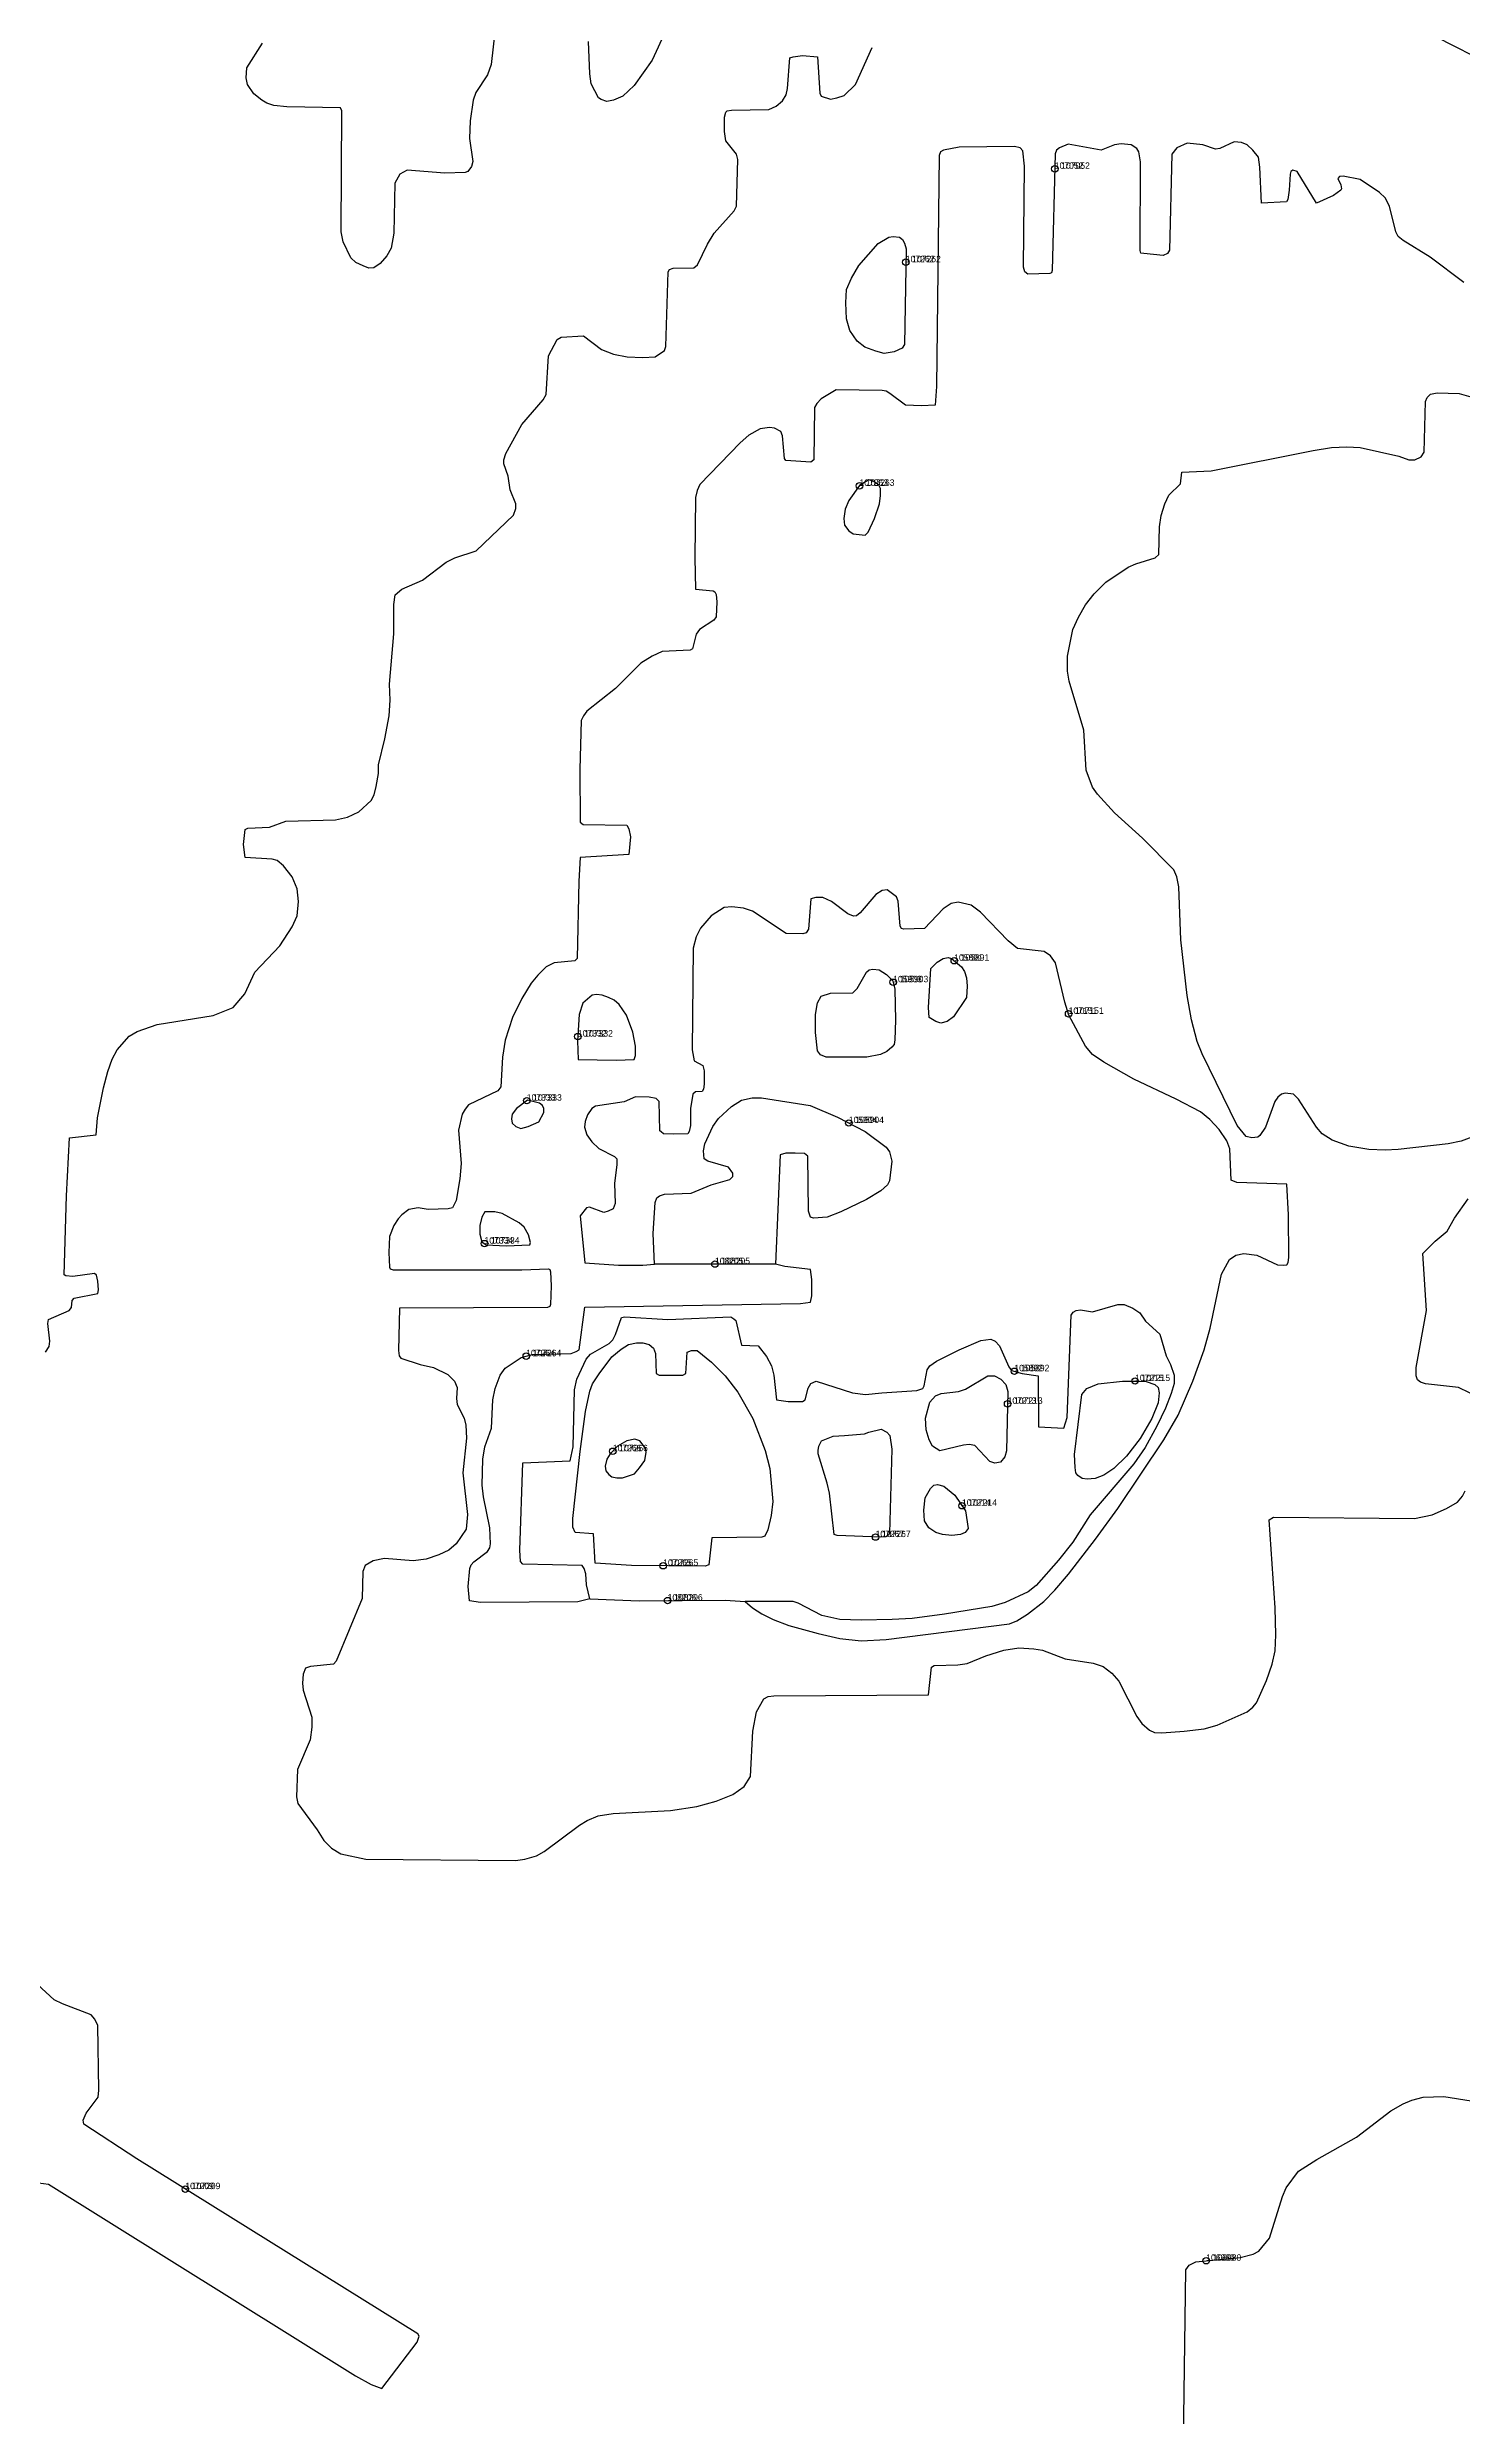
# Model space of a CAD drawing. Extents: x 480524 to 485987, y 4969078 to 4973944.
# Drawn here: x 482774 to 483979, y 4970724 to 4972740 of the extents above; entities that cross this region are included whole.
import ezdxf

# ---------------------------------------------------------------- set-up
doc = ezdxf.new("R2010")
doc.units = 0
doc.layers.get('0').update_dxf_attribs({"linetype": 'CONTINUOUS'})
for name, color, linetype in [('Contours_shp', 1, 'Continuous'), ('Contours_shp_Data', 1, 'CONTINUOUS'), ('Contours_shp_Text', 1, 'CONTINUOUS')]:
    doc.layers.add(name, color=color, linetype=linetype)

# ---------------------------------------------------------------- blocks, each defined once
blk = doc.blocks.new('Contours_shp_Tag')
blk.add_circle((0, 0), 1)
blk.add_attdef('Hypsoln3_', (2, 0), '', height=2)

msp = doc.modelspace()

# ---------------------------------------------------------------- linework, layer by layer
at = {"layer": 'Contours_shp'}
for points in [[(482772.34375, 4971630), (482775.40625, 4971635), (482776.03125, 4971639.5), (482774.21875, 4971654.5), (482774.84375, 4971658), (482792.53125, 4971665.5), (482794.375, 4971668), (482795, 4971674), (482796.8125, 4971676), (482816.96875, 4971680), (482817.5625, 4971683), (482816.96875, 4971690.5), (482815.78125, 4971695.5), (482813.9375, 4971697), (482795.65625, 4971694.5), (482789.5625, 4971695), (482788.34375, 4971696), (482790.3125, 4971763), (482792.875, 4971812.5), (482815.4375, 4971815), (482816.6875, 4971829.5), (482821.625, 4971855), (482825.3125, 4971869), (482829, 4971879.5), (482833.28125, 4971887.5), (482843.6875, 4971899), (482850.375, 4971903), (482867.46875, 4971909), (482915.03125, 4971916.5), (482932.125, 4971923.5), (482941.90625, 4971935), (482950.46875, 4971953.5), (482971.875, 4971976), (482982.28125, 4971992), (482986.5625, 4972001.5), (482987.8125, 4972013.5), (482986.59375, 4972024.5), (482982.375, 4972034.5), (482975.0625, 4972044), (482969.59375, 4972048.5), (482965.34375, 4972049.5), (482942.15625, 4972051), (482940.96875, 4972062), (482942.21875, 4972075), (482944.65625, 4972076), (482962.96875, 4972077), (482977, 4972082), (483019.0625, 4972083), (483029.4375, 4972085.5), (483039.1875, 4972090), (483049.5625, 4972099.5), (483052.03125, 4972104.5), (483053.875, 4972111.5), (483055.71875, 4972122.5), (483055.75, 4972130), (483061.28125, 4972152), (483064.96875, 4972171.5), (483065.625, 4972185), (483065.03125, 4972198.5), (483068.8125, 4972241.5), (483068.84375, 4972266.5), (483070.09375, 4972274.5), (483075.59375, 4972279.5), (483093.28125, 4972287), (483113.4375, 4972302.5), (483120.78125, 4972306), (483139.0625, 4972312), (483170.84375, 4972342.5), (483172.6875, 4972348), (483172.6875, 4972352), (483167.84375, 4972364), (483166.03125, 4972375.5), (483162.40625, 4972386), (483162.40625, 4972389.5), (483164.25, 4972395), (483177.71875, 4972419.5), (483196.0625, 4972440.5), (483198.5, 4972445), (483200.40625, 4972478), (483207.75, 4972492), (483211.40625, 4972494), (483230.3125, 4972495), (483245.53125, 4972483.5), (483255.875, 4972479.5), (483267.46875, 4972477), (483280.875, 4972476.5), (483291.25, 4972477), (483299.1875, 4972482.5), (483300.40625, 4972486), (483302.375, 4972549.5), (483303.59375, 4972551.5), (483306.65625, 4972552.5), (483324.34375, 4972553), (483327.375, 4972555.5), (483335.96875, 4972573), (483341.46875, 4972582.5), (483358.59375, 4972601.5), (483360.40625, 4972605.5), (483361.71875, 4972645), (483360.53125, 4972649.5), (483351.40625, 4972661), (483350.21875, 4972669), (483350.21875, 4972681), (483351.46875, 4972685.5), (483352.6875, 4972686.5), (483356.34375, 4972687), (483388.03125, 4972687.5), (483394.15625, 4972690.5), (483399.625, 4972695), (483402.6875, 4972700), (483403.9375, 4972705.5), (483405.8125, 4972731.5), (483408.875, 4972732.5), (483416.8125, 4972733.5), (483429.59375, 4972732.5), (483431.34375, 4972701.5), (483432.5625, 4972699), (483440.5, 4972696.5), (483445.96875, 4972697.5), (483452.0625, 4972699.5), (483461.84375, 4972709), (483475.9375, 4972740.5)], [(483155.34375, 4972758.5), (483151.59375, 4972726), (483148.53125, 4972717), (483138.75, 4972702), (483136.3125, 4972695.5), (483133.8125, 4972678), (483133.15625, 4972663), (483136.1875, 4972643.5), (483134.9375, 4972639), (483131.875, 4972635), (483129.4375, 4972634), (483112.375, 4972633.5), (483080.0625, 4972636), (483073.96875, 4972632.5), (483069.6875, 4972625), (483068.96875, 4972582.5), (483066.5, 4972569.5), (483062.84375, 4972563), (483057.34375, 4972556.5), (483051.84375, 4972553), (483047.5625, 4972552.5), (483042.6875, 4972554.5), (483036.59375, 4972557.5), (483032.34375, 4972561.5), (483025.6875, 4972575), (483023.875, 4972583.5), (483024.71875, 4972686.5), (483023.5, 4972689), (482977.78125, 4972690), (482966.8125, 4972691), (482960.71875, 4972693), (482956.46875, 4972695.5), (482949.78125, 4972701), (482944.3125, 4972709), (482943.09375, 4972714.5), (482943.71875, 4972723), (482957.1875, 4972744)], [(483300.40625, 4972755), (483288.78125, 4972729.5), (483273.5, 4972708), (483263.71875, 4972699), (483255.78125, 4972695.5), (483250.28125, 4972694.5), (483245.40625, 4972696), (483242.96875, 4972697.5), (483236.90625, 4972709.5), (483235.71875, 4972718), (483234.5625, 4972745.5)], [(484003.8125, 4972725), (483955.71875, 4972749.5)], [(483979.625, 4972540.5), (483951.03125, 4972562), (483927.90625, 4972576), (483923.625, 4972579.5), (483921.8125, 4972583.5), (483916.375, 4972605.5), (483912.75, 4972612.5), (483907.875, 4972617), (483891.4375, 4972628), (483876.8125, 4972631), (483873.78125, 4972630.5), (483872.53125, 4972629), (483874.96875, 4972623.5), (483875.5625, 4972620), (483874.96875, 4972619), (483868.84375, 4972614.5), (483854.21875, 4972608), (483837.8125, 4972635), (483834.15625, 4972636), (483832.3125, 4972635), (483831.71875, 4972632.5), (483831.0625, 4972619), (483829.8125, 4972611), (483828.59375, 4972609), (483807.28125, 4972608), (483806.125, 4972638.5), (483804.90625, 4972647), (483800.0625, 4972653), (483795.1875, 4972657.5), (483790.3125, 4972659.5), (483784.21875, 4972660), (483772.03125, 4972654.5), (483768.34375, 4972654), (483757.375, 4972657.5), (483744, 4972659), (483735.4375, 4972655), (483731.15625, 4972649.5), (483729.15625, 4972568), (483727.3125, 4972565), (483723.65625, 4972563.5), (483707.1875, 4972565), (483704.75, 4972565.5), (483704.15625, 4972567.5), (483704.3125, 4972643), (483703.125, 4972651.5), (483701.3125, 4972654.5), (483696.4375, 4972657.5), (483687.90625, 4972658.5), (483682.40625, 4972657.5), (483670.8125, 4972653), (483642.78125, 4972658), (483635.46875, 4972655), (483633.03125, 4972653), (483631.8125, 4972650), (483629.125, 4972550.5), (483628.53125, 4972548.5), (483627.3125, 4972548), (483608.40625, 4972547.5), (483605.96875, 4972549.5), (483604.75, 4972553.5), (483605.5625, 4972639.5), (483604.375, 4972652.5), (483601.9375, 4972655), (483597.0625, 4972656), (483550.125, 4972655.5), (483536.71875, 4972653), (483534.28125, 4972651.5), (483533.03125, 4972648.5), (483530.75, 4972452), (483529.5, 4972436), (483517.90625, 4972435.5), (483504.5, 4972436), (483491.125, 4972446), (483488.0625, 4972448), (483484.40625, 4972448.5), (483445.40625, 4972449), (483432.59375, 4972441.5), (483428.90625, 4972437.5), (483427.0625, 4972434), (483426.375, 4972389.5), (483423.9375, 4972387.5), (483402.59375, 4972389), (483401.375, 4972390.5), (483399.59375, 4972410), (483398.375, 4972413.5), (483392.90625, 4972416.5), (483388.625, 4972417), (483380.71875, 4972416), (483370.9375, 4972410.5), (483363.625, 4972404), (483329.40625, 4972368.5), (483326.9375, 4972363.5), (483325.71875, 4972357.5), (483324.96875, 4972306), (483325.53125, 4972279.5), (483340.78125, 4972278), (483342, 4972277), (483343.1875, 4972275), (483343.78125, 4972268.5), (483343.15625, 4972256), (483341.3125, 4972253), (483329.09375, 4972245), (483326.0625, 4972241), (483322.96875, 4972228.5), (483321.15625, 4972227.5), (483297.375, 4972226.5), (483288.8125, 4972222.5), (483279.0625, 4972216.5), (483257.65625, 4972195), (483233.25, 4972175.5), (483230.1875, 4972171.5), (483228.34375, 4972167.5), (483227.03125, 4972126), (483227.53125, 4972081), (483229.96875, 4972079), (483267.15625, 4972078.5), (483268.96875, 4972075.5), (483270.1875, 4972068.5), (483268.9375, 4972053.5), (483227.46875, 4972051), (483226.1875, 4972031), (483224.8125, 4971965), (483223, 4971963), (483205.3125, 4971961.5), (483198.59375, 4971958), (483191.28125, 4971951), (483185.78125, 4971944), (483177.8125, 4971931), (483169.84375, 4971915), (483163.71875, 4971895.5), (483161.25, 4971881), (483159.96875, 4971856), (483157.5, 4971852.5), (483132.5, 4971840.5), (483129.4375, 4971837), (483127, 4971832.5), (483123.90625, 4971819), (483126.28125, 4971790.5), (483125.03125, 4971777.5), (483121.9375, 4971759), (483118.875, 4971753), (483115.21875, 4971752), (483098.15625, 4971751.5), (483089.625, 4971753), (483081.6875, 4971751.5), (483075.59375, 4971747), (483072.53125, 4971743.5), (483068.84375, 4971738), (483065.1875, 4971728.5), (483064.53125, 4971715), (483065.125, 4971702.5), (483065.71875, 4971701), (483068.15625, 4971700), (483177.875, 4971700), (483200.4375, 4971701), (483201.65625, 4971700.5), (483202.28125, 4971698.5), (483202.84375, 4971686.5), (483202.21875, 4971670.5), (483201.59375, 4971669), (483199.75, 4971668), (483073.5625, 4971667.5), (483072.875, 4971631.5), (483073.46875, 4971627), (483074.6875, 4971625), (483091.125, 4971619.5), (483102.71875, 4971617), (483114.90625, 4971611), (483120.375, 4971605.5), (483122.78125, 4971600), (483122.15625, 4971590.5), (483122.75, 4971585.5), (483128.8125, 4971574), (483130.03125, 4971568), (483130.625, 4971557), (483127.5, 4971527.5), (483131.6875, 4971492), (483130.4375, 4971479.5), (483121.875, 4971467), (483115.78125, 4971461.5), (483107.21875, 4971457.5), (483096.25, 4971454), (483085.28125, 4971452.5), (483060.875, 4971454.5), (483051.125, 4971452.5), (483044.40625, 4971448.5), (483042.5625, 4971443.5), (483041.90625, 4971420.5), (483019.84375, 4971367), (483017.40625, 4971364.5), (482997.875, 4971362.5), (482993.625, 4971361), (482991.78125, 4971356), (482991.15625, 4971348.5), (482991.75, 4971342.5), (482999, 4971319.5), (482999, 4971311), (482997.75, 4971300), (482986.71875, 4971275), (482986.0625, 4971251.5), (482987.25, 4971246), (483003.65625, 4971223.5), (483009.125, 4971214.5), (483015.8125, 4971208), (483023.71875, 4971203), (483045.0625, 4971198.5), (483172.46875, 4971197.5), (483180.375, 4971198.5), (483190.15625, 4971201.5), (483196.84375, 4971205), (483226.78125, 4971227.5), (483233.5, 4971231.5), (483242.65625, 4971235.5), (483255.46875, 4971237.5), (483304.21875, 4971240), (483326.8125, 4971243.5), (483343.28125, 4971248), (483357.3125, 4971253.5)], [(483457.09375, 4972499.5), (483454.0625, 4972509.5), (483453.5, 4972523), (483454.125, 4972534.5), (483458.4375, 4972544), (483464.5625, 4972555), (483481.0625, 4972573.5), (483490.21875, 4972579), (483493.875, 4972579.5), (483499.34375, 4972579), (483501.78125, 4972577), (483503.59375, 4972574), (483504.8125, 4972569), (483503.40625, 4972487.5), (483501.5625, 4972484.5), (483494.84375, 4972481.5), (483486.3125, 4972480), (483479, 4972482), (483469.875, 4972485.5), (483463.1875, 4972490.5), (483457.09375, 4972499.5)], [(483674.84375, 4972285.5), (483693.78125, 4972298), (483700.5, 4972301), (483716.96875, 4972306), (483720, 4972309), (483720.6875, 4972332.5), (483721.90625, 4972342), (483725, 4972352), (483728.65625, 4972359.5), (483738.4375, 4972369), (483739.6875, 4972379), (483764.6875, 4972380), (483851.28125, 4972397.5), (483867.125, 4972400), (483879.9375, 4972400.5), (483891.53125, 4972400), (483924.40625, 4972392.5), (483932.9375, 4972389.5), (483937.8125, 4972389.5), (483943.3125, 4972392), (483945.78125, 4972396), (483947.09375, 4972439), (483948.3125, 4972442.5), (483951.375, 4972445.5), (483956.84375, 4972446.5), (483975.75, 4972446), (483985.5, 4972443)], [(483472.5625, 4972328), (483478.0625, 4972339.5), (483482.375, 4972352), (483483, 4972359), (483483, 4972365), (483481.78125, 4972368), (483477.53125, 4972371), (483473.28125, 4972372.5), (483465.3125, 4972367.5), (483456.15625, 4972355), (483453.09375, 4972347.5), (483451.84375, 4972339.5), (483452.46875, 4972334), (483456.09375, 4972329), (483459.75, 4972326.5), (483470.09375, 4972325.5), (483472.5625, 4972328)], [(483991.96875, 4971815), (483977.3125, 4971809.5), (483966.34375, 4971807.5), (483923.65625, 4971802.5), (483912.6875, 4971802), (483898.6875, 4971802.5), (483881.625, 4971805.5), (483867.59375, 4971810.5), (483859.0625, 4971816), (483854.21875, 4971821.5), (483839.03125, 4971845.5), (483834.78125, 4971849.5), (483827.46875, 4971850.5), (483824.40625, 4971849.5), (483821.34375, 4971847), (483818.90625, 4971843.5), (483810.9375, 4971821.5), (483806.03125, 4971814.5), (483804.21875, 4971813), (483799.3125, 4971812.5), (483794.46875, 4971813.5), (483786.5625, 4971823), (483756.8125, 4971884), (483752.5625, 4971894.5), (483747.75, 4971913), (483744.125, 4971933.5), (483738.75, 4971981), (483737.03125, 4972026), (483735.21875, 4972034.5), (483732.8125, 4972040.5), (483706.03125, 4972067.5), (483682.3125, 4972089), (483667.71875, 4972105), (483663.46875, 4972111), (483658.03125, 4972125.5), (483656.28125, 4972159.5), (483643.5625, 4972201), (483642.34375, 4972209.5), (483642.375, 4972222.5), (483646.71875, 4972245), (483651.59375, 4972255.5), (483657.71875, 4972266), (483665.0625, 4972275.5), (483674.84375, 4972285.5)], [(483368.03125, 4971418), (483374.125, 4971412.5), (483382.03125, 4971407.5), (483391.78125, 4971402.5), (483405.1875, 4971397.5), (483430.15625, 4971390.5), (483448.4375, 4971386.5), (483466.71875, 4971384.5), (483488.0625, 4971385.5), (483592.9375, 4971399), (483599.0625, 4971401.5), (483608.1875, 4971407), (483622.25, 4971418), (483631.40625, 4971427.5), (483643.03125, 4971441), (483666.25, 4971471), (483685.21875, 4971497), (483724.375, 4971555.5), (483736.59375, 4971576.5), (483748.875, 4971605.5), (483758.6875, 4971632), (483763.59375, 4971650.5), (483773.46875, 4971696.5), (483780.1875, 4971709), (483785.6875, 4971712.5), (483792.40625, 4971714), (483803.375, 4971712.5), (483821.03125, 4971704.5), (483825.90625, 4971704), (483828.96875, 4971704.5), (483830.1875, 4971706.5), (483830.8125, 4971710.5), (483830.28125, 4971747), (483829.09375, 4971773), (483786.4375, 4971774.5), (483781.5625, 4971776.5), (483780.40625, 4971803), (483778, 4971810), (483771.3125, 4971819.5), (483763.40625, 4971828), (483755.5, 4971834.5), (483734.78125, 4971845.5), (483698.875, 4971862.5), (483673.3125, 4971877), (483663.5625, 4971883.5), (483657.46875, 4971890.5), (483643.53125, 4971917), (483639.875, 4971928), (483632.03125, 4971961.5), (483627.78125, 4971967.5), (483622.3125, 4971971), (483599.75, 4971973.5), (483591.84375, 4971980), (483568.125, 4972004.5), (483560.21875, 4972010.5), (483549.25, 4972013), (483543.15625, 4972012), (483536.4375, 4972007.5), (483520.5625, 4971990.5), (483502.875, 4971990), (483501.03125, 4971990.5), (483499.8125, 4971992.5), (483498.0625, 4972014), (483496.84375, 4972017.5), (483488.90625, 4972023.5), (483484.65625, 4972023), (483479.15625, 4972019.5), (483465.71875, 4972004), (483462.65625, 4972001.5), (483460.21875, 4972001), (483455.34375, 4972003), (483441.34375, 4972013.5), (483434.0625, 4972017), (483427.9375, 4972017), (483423.6875, 4972016), (483421.78125, 4971990), (483419.96875, 4971987), (483416.90625, 4971986), (483402.875, 4971986.5), (483374.28125, 4972005.5), (483366.34375, 4972008), (483356.59375, 4972009), (483349.90625, 4972008.5), (483338.90625, 4972001.5), (483329.75, 4971991), (483326.0625, 4971983.5), (483323.59375, 4971974), (483322.8125, 4971887.5), (483324.59375, 4971878), (483331.90625, 4971874), (483333.125, 4971869.5), (483333.09375, 4971858), (483332.46875, 4971854), (483331.25, 4971852), (483325.75, 4971851.5), (483323.3125, 4971849.5), (483321.46875, 4971837.5), (483321.4375, 4971823), (483320.1875, 4971818), (483318.96875, 4971816), (483306.78125, 4971815.5), (483298.25, 4971816), (483296.40625, 4971817.5), (483295.21875, 4971818.5), (483294.65625, 4971843.5), (483292.21875, 4971846), (483286.125, 4971847), (483274.5625, 4971847.5), (483264.78125, 4971843), (483240.375, 4971839.5), (483237.34375, 4971837.5), (483233.65625, 4971832), (483231.8125, 4971826.5), (483231.21875, 4971821.5), (483233.03125, 4971815), (483237.28125, 4971809), (483243.34375, 4971803.5), (483256.75, 4971796.5), (483258.5625, 4971794.5), (483258.5625, 4971789.5), (483256.6875, 4971774), (483257.28125, 4971756.5), (483255.4375, 4971752), (483251.15625, 4971750), (483247.5, 4971749), (483235.3125, 4971753.5), (483232.875, 4971753), (483227.375, 4971746), (483231.5625, 4971706), (483260.1875, 4971704), (483280.90625, 4971704), (483290.6875, 4971705)], [(483429.46875, 4971886.5), (483427.6875, 4971902), (483427.71875, 4971917.5), (483429.5625, 4971927.5), (483432.625, 4971933), (483440.5625, 4971935.5), (483459.46875, 4971936), (483463.125, 4971939.5), (483471.0625, 4971953.5), (483473.53125, 4971955.5), (483476.5625, 4971956), (483482.0625, 4971955.5), (483488.15625, 4971951.5), (483493.625, 4971946), (483495.4375, 4971939), (483495.96875, 4971912.5), (483495.34375, 4971896), (483494.71875, 4971892), (483492.875, 4971889.5), (483488.59375, 4971886), (483483.09375, 4971883.5), (483471.53125, 4971881), (483436.78125, 4971881), (483431.90625, 4971883), (483429.46875, 4971886.5)], [(483530.125, 4971911.5), (483524.625, 4971915), (483524.0625, 4971923.5), (483525.96875, 4971956.5), (483531.4375, 4971962), (483536.34375, 4971965), (483540.59375, 4971966), (483543.65625, 4971965), (483552.15625, 4971958), (483554.59375, 4971954), (483556.40625, 4971948.5), (483557, 4971941.5), (483556.375, 4971932), (483545.375, 4971915.5), (483539.875, 4971911.5), (483534.375, 4971910), (483530.125, 4971911.5)], [(483272.25, 4971902.5), (483266.78125, 4971917), (483260.71875, 4971926), (483256.4375, 4971929.5), (483251.5625, 4971932), (483246.09375, 4971934), (483241.21875, 4971934.5), (483237.5625, 4971934), (483229.625, 4971927), (483226.5625, 4971917.5), (483225.28125, 4971895), (483225.84375, 4971879), (483258.15625, 4971878.5), (483273.40625, 4971879), (483274.625, 4971882.5), (483274.65625, 4971890.5), (483272.25, 4971902.5)], [(483183.0625, 4971822), (483192.1875, 4971826), (483196.5, 4971834), (483196.5, 4971837.5), (483195.28125, 4971840), (483192.84375, 4971842), (483182.5, 4971844.5), (483173.3125, 4971837.5), (483169.65625, 4971832.5), (483169.03125, 4971828.5), (483169.625, 4971825), (483172.6875, 4971822), (483176.9375, 4971820.5), (483183.0625, 4971822)], [(483290.6875, 4971705), (483289.53125, 4971731), (483291.40625, 4971757.5), (483292.625, 4971761.5), (483295.0625, 4971763), (483299.34375, 4971764.5), (483321.90625, 4971765.5), (483339, 4971772.5), (483354.84375, 4971777), (483357.3125, 4971779.5), (483357.3125, 4971782.5), (483353.65625, 4971787.5), (483336, 4971792.5), (483332.9375, 4971794.5), (483332.34375, 4971801.5), (483333.59375, 4971807.5), (483340.3125, 4971822), (483345.21875, 4971829), (483356.21875, 4971839), (483364.75, 4971844.5), (483373.90625, 4971846.5), (483381.8125, 4971846.5), (483423.28125, 4971840), (483446.40625, 4971830), (483470.15625, 4971818), (483487.8125, 4971804.5), (483490.84375, 4971800.5), (483492.65625, 4971792.5), (483490.78125, 4971776), (483488.9375, 4971772.5), (483483.46875, 4971767.5), (483471.25, 4971760), (483449.28125, 4971749.5), (483437.6875, 4971745), (483426.09375, 4971744), (483423.65625, 4971745), (483421.84375, 4971750), (483421.34375, 4971797), (483418.3125, 4971799), (483410.375, 4971799.5), (483402.4375, 4971799.5), (483397.5625, 4971798), (483393.6875, 4971705)], [(483993.90625, 4971591), (483975.03125, 4971600), (483946.96875, 4971603), (483942.71875, 4971604.5), (483940.28125, 4971606.5), (483939.0625, 4971610), (483939.09375, 4971617), (483947.75, 4971665.5), (483944.8125, 4971714), (483955.1875, 4971724.5), (483965.5625, 4971733), (483971.6875, 4971744), (483983.3125, 4971760.5)], [(483175.53125, 4971740), (483160.9375, 4971748), (483154.84375, 4971749.5), (483146.3125, 4971749.5), (483143.84375, 4971745), (483142, 4971738), (483142, 4971730.5), (483143.8125, 4971724), (483147.46875, 4971721.5), (483164.53125, 4971720.5), (483184.625, 4971721.5), (483185.25, 4971723.5), (483183.4375, 4971730), (483179.8125, 4971736.5), (483175.53125, 4971740)], [(483235.75, 4971420), (483225.40625, 4971417.5), (483142.5, 4971417), (483133.34375, 4971418.5), (483132.15625, 4971430.5), (483133.40625, 4971446), (483134.625, 4971449), (483137.0625, 4971451.5), (483148.6875, 4971460.5), (483150.53125, 4971463.5), (483151.125, 4971467), (483150.5625, 4971480.5), (483145.125, 4971507), (483143.9375, 4971517), (483144.59375, 4971539), (483146.4375, 4971549.5), (483151.96875, 4971565.5), (483153.25, 4971589.5), (483155.09375, 4971599), (483159.375, 4971610.5), (483163.6875, 4971616.5), (483177.09375, 4971625.5), (483186.875, 4971628), (483219.78125, 4971629), (483224.0625, 4971630.5), (483226.5, 4971632), (483231.46875, 4971668.5), (483414.96875, 4971671.5), (483423.5, 4971672.5), (483424.71875, 4971678), (483424.75, 4971692), (483423.5625, 4971700.5), (483401.625, 4971703), (483393.6875, 4971705)], [(483393.6875, 4971705), (483290.6875, 4971705)], [(483235.75, 4971420), (483232.75, 4971432), (483232.15625, 4971441.5), (483230.9375, 4971446), (483229.125, 4971448.5), (483178.53125, 4971449.5), (483176.71875, 4971452), (483176.125, 4971461.5), (483178.71875, 4971536), (483218.96875, 4971537.5), (483221.4375, 4971549.5), (483222.75, 4971598), (483224.59375, 4971607), (483232.5625, 4971624), (483236.25, 4971628.5), (483252.125, 4971637.5), (483255.15625, 4971640.5), (483257.625, 4971645), (483262.53125, 4971659.5), (483265.5625, 4971660), (483302.15625, 4971658), (483355.8125, 4971660), (483358.25, 4971658.5), (483360.0625, 4971657), (483364.875, 4971636), (483378.90625, 4971635.5), (483386.1875, 4971626.5), (483390.4375, 4971618.5), (483392.25, 4971610.5), (483394.65625, 4971589.5), (483404.40625, 4971588), (483416.59375, 4971588), (483419.03125, 4971589.5), (483421.5, 4971599.5), (483423.9375, 4971603.5), (483428.21875, 4971605.5), (483459.28125, 4971595.5), (483470.25, 4971594), (483484.28125, 4971595.5), (483514.15625, 4971597.5), (483519.03125, 4971599), (483520.25, 4971601.5), (483522.71875, 4971615), (483525.1875, 4971618.5), (483530.65625, 4971622.5), (483550.1875, 4971632), (483568.5, 4971640), (483577.03125, 4971641), (483580.6875, 4971639.5), (483584.34375, 4971635.5), (483592.21875, 4971617.5), (483594.65625, 4971614.5), (483603.8125, 4971612), (483617.21875, 4971610), (483617.71875, 4971566.5), (483639.0625, 4971565.5), (483642.125, 4971574.5), (483645.375, 4971661.5), (483647.1875, 4971664), (483649.625, 4971665.5), (483653.3125, 4971666), (483663.65625, 4971664.5), (483685, 4971670.5), (483690.5, 4971670.5), (483697.8125, 4971667.5), (483703.875, 4971663.5), (483708.75, 4971656.5), (483720.90625, 4971645.5), (483726.34375, 4971627), (483730, 4971619.5), (483733.03125, 4971610.5), (483733.03125, 4971603.5), (483730.5625, 4971595), (483725.65625, 4971582.5), (483718.3125, 4971567), (483708.5, 4971549), (483698.71875, 4971535), (483661.4375, 4971491.5), (483646.75, 4971468.5), (483634.53125, 4971453), (483615.5625, 4971431.5), (483608.84375, 4971426), (483589.3125, 4971417), (483577.75, 4971413.5), (483537.5, 4971407), (483510.0625, 4971403.5), (483492.96875, 4971402.5), (483466.75, 4971402), (483448.46875, 4971402.5), (483433.25, 4971406), (483413.15625, 4971416.5), (483408.875, 4971418), (483368.03125, 4971418)], [(483302.65625, 4971610.5), (483314.84375, 4971610.5), (483317.28125, 4971612), (483318.5625, 4971630), (483322.21875, 4971631.5), (483327.0625, 4971631.5), (483339.25, 4971621.5), (483350.8125, 4971610), (483361.75, 4971596), (483374.5, 4971573.5), (483384.8125, 4971546.5), (483389.03125, 4971531), (483391.40625, 4971503), (483390.15625, 4971491), (483387.0625, 4971479), (483384.625, 4971473.5), (483382.1875, 4971472.5), (483339.53125, 4971472), (483337.03125, 4971449), (483333.96875, 4971448), (483271.1875, 4971448.5), (483240.09375, 4971450.5), (483238.9375, 4971475.5), (483223.09375, 4971476.5), (483221.28125, 4971481), (483221.28125, 4971488.5), (483227.53125, 4971545.5), (483231.875, 4971579.5), (483235.5625, 4971597), (483238.03125, 4971603), (483243.53125, 4971611.5), (483254.53125, 4971626), (483262.46875, 4971632.5), (483268.5625, 4971636.5), (483275.28125, 4971638), (483280.78125, 4971638), (483286.25, 4971636.5), (483289.90625, 4971633.5), (483291.71875, 4971629), (483292.28125, 4971612), (483294.71875, 4971610.5), (483302.65625, 4971610.5)], [(483524.40625, 4971555.5), (483522, 4971564), (483521.40625, 4971574), (483525.09375, 4971587.5), (483530, 4971593), (483534.875, 4971595), (483549.5, 4971596.5), (483555.59375, 4971598.5), (483574.53125, 4971610), (483580.03125, 4971610), (483585.5, 4971607), (483589.75, 4971602.5), (483591.5625, 4971596.5), (483590.25, 4971546), (483589, 4971541), (483585.34375, 4971536.5), (483580.46875, 4971535.5), (483576.1875, 4971537), (483563.40625, 4971550.5), (483558.5625, 4971551.5), (483553.65625, 4971551), (483533.53125, 4971546), (483527.4375, 4971550), (483524.40625, 4971555.5)], [(483659.0625, 4971522), (483654.8125, 4971522.5), (483651.15625, 4971525), (483649.3125, 4971527.5), (483648.71875, 4971532), (483648.125, 4971543), (483654.34375, 4971594), (483658.625, 4971599), (483668.40625, 4971603), (483689.125, 4971605.5), (483701.9375, 4971605.5), (483709.25, 4971605), (483716.5625, 4971602.5), (483719.59375, 4971600), (483720.1875, 4971595.5), (483719.5625, 4971587), (483714.0625, 4971573.5), (483704.25, 4971556.5), (483692.625, 4971541.5), (483681.625, 4971531), (483673.09375, 4971525.5), (483665.78125, 4971522.5), (483659.0625, 4971522)], [(483278.0625, 4971531.5), (483282.375, 4971538), (483283.59375, 4971545), (483283, 4971548.5), (483278.125, 4971554.5), (483273.875, 4971556), (483267.15625, 4971554.5), (483259.21875, 4971550), (483253.125, 4971543.5), (483250.0625, 4971539), (483248.8125, 4971533), (483249.4375, 4971529), (483251.84375, 4971526), (483254.28125, 4971524), (483258.5625, 4971523), (483263.4375, 4971523), (483273.8125, 4971526.5), (483278.0625, 4971531.5)], [(483452.5, 4971559), (483469.5625, 4971560.5), (483473.21875, 4971562), (483483.59375, 4971564.5), (483488.46875, 4971562), (483490.90625, 4971559), (483492.6875, 4971547.5), (483490.71875, 4971476), (483490.09375, 4971474.5), (483487.65625, 4971473), (483482.78125, 4971472.5), (483446.1875, 4971474), (483443.78125, 4971475), (483439.5625, 4971510), (483437.78125, 4971518.5), (483429.90625, 4971543.5), (483429.90625, 4971546.5), (483430.53125, 4971550), (483432.96875, 4971554.5), (483442.75, 4971558.5), (483452.5, 4971559)], [(483357.3125, 4971253.5), (483367.0625, 4971260.5), (483372.5625, 4971269), (483374.5, 4971307.5), (483377.5625, 4971324), (483383.6875, 4971335), (483387.34375, 4971337), (483392.25, 4971337.5), (483523.90625, 4971338.5), (483526.40625, 4971362), (483528.84375, 4971363.5), (483548.96875, 4971364), (483556.90625, 4971365), (483572.75, 4971371.5), (483588.03125, 4971376.5), (483600.8125, 4971378.5), (483613.625, 4971377.5), (483620.9375, 4971376.5), (483640.40625, 4971369), (483664.1875, 4971365.5), (483672.71875, 4971362.5), (483680.03125, 4971357), (483686.09375, 4971350), (483701.28125, 4971320), (483705.53125, 4971314), (483712.21875, 4971308.5), (483716.46875, 4971306.5), (483722.5625, 4971306), (483741.46875, 4971307.5), (483758.59375, 4971309.5), (483769.5625, 4971312.5), (483795.1875, 4971324), (483800.0625, 4971328), (483803.125, 4971331.5), (483811.71875, 4971350.5), (483816.625, 4971364.5), (483819.0625, 4971376), (483819.6875, 4971389.5), (483819.125, 4971412.5), (483813.8125, 4971487.5), (483817.5, 4971489.5), (483937.5625, 4971488.5), (483952.8125, 4971491.5), (483965.03125, 4971497), (483974.1875, 4971502.5), (483978.46875, 4971507.5), (483980.90625, 4971512)], [(483520.59375, 4971486.5), (483520, 4971495.5), (483521.25, 4971506), (483525.53125, 4971514), (483528.59375, 4971517), (483531.65625, 4971517.5), (483537.125, 4971516), (483546.25, 4971508.5), (483555.375, 4971495), (483557.78125, 4971480), (483555.3125, 4971476.5), (483551.0625, 4971475), (483543.75, 4971474), (483535.8125, 4971475), (483530.3125, 4971476.5), (483524.25, 4971480.5), (483520.59375, 4971486.5)], [(483235.75, 4971420), (483277.8125, 4971418.5), (483350.96875, 4971419), (483368.03125, 4971418)], [(482766.4375, 4970923), (482774.96875, 4970922), (483036.125, 4970759), (483049.5, 4970751.5), (483058.65625, 4970748), (483088.59375, 4970787.5), (483090.4375, 4970792.5), (483089.21875, 4970794.5), (482850, 4970943.5), (482804.96875, 4970973), (482804.34375, 4970976.5), (482806.8125, 4970982.5), (482817.21875, 4970996), (482817.8125, 4971002), (482816.75, 4971057), (482814.3125, 4971062.5), (482811.28125, 4971066), (482786.90625, 4971075.5), (482779.59375, 4971079), (482765.59375, 4971092)], [(483740.65625, 4970682), (483742.875, 4970849), (483745.9375, 4970853), (483751.4375, 4970856), (483789.25, 4970859.5), (483800.21875, 4970862.5), (483805.09375, 4970865), (483814.28125, 4970876), (483825.34375, 4970911.5), (483828.375, 4970919), (483838.78125, 4970933), (483854.65625, 4970943), (483888.21875, 4970962), (483917.53125, 4970984.5), (483927.90625, 4970990.5), (483935.25, 4970993.5), (483945, 4970996), (483962.6875, 4970996.5), (483985.84375, 4970993)]]:
    msp.add_lwpolyline(points, dxfattribs=at)

# ---------------------------------------------------------------- block references
at = {"layer": 'Contours_shp_Data'}
ref = msp.add_blockref('Contours_shp_Tag', (483631.465294, 4972637.145291), dxfattribs=dict(at, xscale=2.7315, yscale=2.7315, zscale=2.7315))
ref.add_attrib('Hypsoln3_', '107052', (483636.928294, 4972637.145291), dxfattribs={"height": 5.463})
ref = msp.add_blockref('Contours_shp_Tag', (483504.616957, 4972557.667175), dxfattribs=dict(at, xscale=2.7315, yscale=2.7315, zscale=2.7315))
ref.add_attrib('Hypsoln3_', '107262', (483510.079957, 4972557.667175), dxfattribs={"height": 5.463})
ref = msp.add_blockref('Contours_shp_Tag', (483465.19851, 4972367.344382), dxfattribs=dict(at, xscale=2.7315, yscale=2.7315, zscale=2.7315))
ref.add_attrib('Hypsoln3_', '107263', (483470.66151, 4972367.344382), dxfattribs={"height": 5.463})
ref = msp.add_blockref('Contours_shp_Tag', (483545.850023, 4971963.193364), dxfattribs=dict(at, xscale=2.7315, yscale=2.7315, zscale=2.7315))
ref.add_attrib('Hypsoln3_', '105891', (483551.313023, 4971963.193364), dxfattribs={"height": 5.463})
ref = msp.add_blockref('Contours_shp_Tag', (483493.915183, 4971944.879293), dxfattribs=dict(at, xscale=2.7315, yscale=2.7315, zscale=2.7315))
ref.add_attrib('Hypsoln3_', '105903', (483499.378183, 4971944.879293), dxfattribs={"height": 5.463})
ref = msp.add_blockref('Contours_shp_Tag', (483643.206895, 4971917.975836), dxfattribs=dict(at, xscale=2.7315, yscale=2.7315, zscale=2.7315))
ref.add_attrib('Hypsoln3_', '107151', (483648.669895, 4971917.975836), dxfattribs={"height": 5.463})
ref = msp.add_blockref('Contours_shp_Tag', (483225.489965, 4971898.665237), dxfattribs=dict(at, xscale=2.7315, yscale=2.7315, zscale=2.7315))
ref.add_attrib('Hypsoln3_', '107332', (483230.952965, 4971898.665237), dxfattribs={"height": 5.463})
ref = msp.add_blockref('Contours_shp_Tag', (483181.976721, 4971844.101311), dxfattribs=dict(at, xscale=2.7315, yscale=2.7315, zscale=2.7315))
ref.add_attrib('Hypsoln3_', '107333', (483187.439721, 4971844.101311), dxfattribs={"height": 5.463})
ref = msp.add_blockref('Contours_shp_Tag', (483456.173011, 4971825.065216), dxfattribs=dict(at, xscale=2.7315, yscale=2.7315, zscale=2.7315))
ref.add_attrib('Hypsoln3_', '105904', (483461.636011, 4971825.065216), dxfattribs={"height": 5.463})
ref = msp.add_blockref('Contours_shp_Tag', (483146.035661, 4971722.47989), dxfattribs=dict(at, xscale=2.7315, yscale=2.7315, zscale=2.7315))
ref.add_attrib('Hypsoln3_', '107334', (483151.498661, 4971722.47989), dxfattribs={"height": 5.463})
ref = msp.add_blockref('Contours_shp_Tag', (483342.1875, 4971705), dxfattribs=dict(at, xscale=2.7315, yscale=2.7315, zscale=2.7315))
ref.add_attrib('Hypsoln3_', '108205', (483347.6505, 4971705), dxfattribs={"height": 5.463})
ref = msp.add_blockref('Contours_shp_Tag', (483181.529163, 4971626.633652), dxfattribs=dict(at, xscale=2.7315, yscale=2.7315, zscale=2.7315))
ref.add_attrib('Hypsoln3_', '107264', (483186.992163, 4971626.633652), dxfattribs={"height": 5.463})
ref = msp.add_blockref('Contours_shp_Tag', (483597.024632, 4971613.853343), dxfattribs=dict(at, xscale=2.7315, yscale=2.7315, zscale=2.7315))
ref.add_attrib('Hypsoln3_', '105892', (483602.487632, 4971613.853343), dxfattribs={"height": 5.463})
ref = msp.add_blockref('Contours_shp_Tag', (483699.763321, 4971605.5), dxfattribs=dict(at, xscale=2.7315, yscale=2.7315, zscale=2.7315))
ref.add_attrib('Hypsoln3_', '107215', (483705.226321, 4971605.5), dxfattribs={"height": 5.463})
ref = msp.add_blockref('Contours_shp_Tag', (483591.292238, 4971586.101353), dxfattribs=dict(at, xscale=2.7315, yscale=2.7315, zscale=2.7315))
ref.add_attrib('Hypsoln3_', '107213', (483596.755238, 4971586.101353), dxfattribs={"height": 5.463})
ref = msp.add_blockref('Contours_shp_Tag', (483255.248399, 4971545.764959), dxfattribs=dict(at, xscale=2.7315, yscale=2.7315, zscale=2.7315))
ref.add_attrib('Hypsoln3_', '107266', (483260.711399, 4971545.764959), dxfattribs={"height": 5.463})
ref = msp.add_blockref('Contours_shp_Tag', (483552.440179, 4971499.341927), dxfattribs=dict(at, xscale=2.7315, yscale=2.7315, zscale=2.7315))
ref.add_attrib('Hypsoln3_', '107214', (483557.903179, 4971499.341927), dxfattribs={"height": 5.463})
ref = msp.add_blockref('Contours_shp_Tag', (483478.917246, 4971472.658388), dxfattribs=dict(at, xscale=2.7315, yscale=2.7315, zscale=2.7315))
ref.add_attrib('Hypsoln3_', '107267', (483484.380246, 4971472.658388), dxfattribs={"height": 5.463})
ref = msp.add_blockref('Contours_shp_Tag', (483298.109552, 4971448.285588), dxfattribs=dict(at, xscale=2.7315, yscale=2.7315, zscale=2.7315))
ref.add_attrib('Hypsoln3_', '107265', (483303.572552, 4971448.285588), dxfattribs={"height": 5.463})
ref = msp.add_blockref('Contours_shp_Tag', (483301.892188, 4971418.664577), dxfattribs=dict(at, xscale=2.7315, yscale=2.7315, zscale=2.7315))
ref.add_attrib('Hypsoln3_', '108206', (483307.355188, 4971418.664577), dxfattribs={"height": 5.463})
ref = msp.add_blockref('Contours_shp_Tag', (482891.33533, 4970917.75384), dxfattribs=dict(at, xscale=2.7315, yscale=2.7315, zscale=2.7315))
ref.add_attrib('Hypsoln3_', '107209', (482896.79833, 4970917.75384), dxfattribs={"height": 5.463})
ref = msp.add_blockref('Contours_shp_Tag', (483760.331365, 4970856.823234), dxfattribs=dict(at, xscale=2.7315, yscale=2.7315, zscale=2.7315))
ref.add_attrib('Hypsoln3_', '106980', (483765.794365, 4970856.823234), dxfattribs={"height": 5.463})

# ---------------------------------------------------------------- texts
at = {"layer": 'Contours_shp_Text'}
for s, p in [('107052', (483631.465294, 4972637.145291)), ('107262', (483504.616957, 4972557.667175)), ('107263', (483465.19851, 4972367.344382)), ('105891', (483545.850023, 4971963.193364)), ('105903', (483493.915183, 4971944.879293)), ('107151', (483643.206895, 4971917.975836)), ('107332', (483225.489965, 4971898.665237)), ('107333', (483181.976721, 4971844.101311)), ('105904', (483456.173011, 4971825.065216)), ('107334', (483146.035661, 4971722.47989)), ('108205', (483342.1875, 4971705)), ('107264', (483181.529163, 4971626.633652)), ('105892', (483597.024632, 4971613.853343)), ('107215', (483699.763321, 4971605.5)), ('107213', (483591.292238, 4971586.101353)), ('107266', (483255.248399, 4971545.764959)), ('107214', (483552.440179, 4971499.341927)), ('107267', (483478.917246, 4971472.658388)), ('107265', (483298.109552, 4971448.285588)), ('108206', (483301.892188, 4971418.664577)), ('107209', (482891.33533, 4970917.75384)), ('106980', (483760.331365, 4970856.823234))]:
    msp.add_text(s, height=5.463, dxfattribs=at).set_placement(p)

doc.saveas('drawing.dxf')
